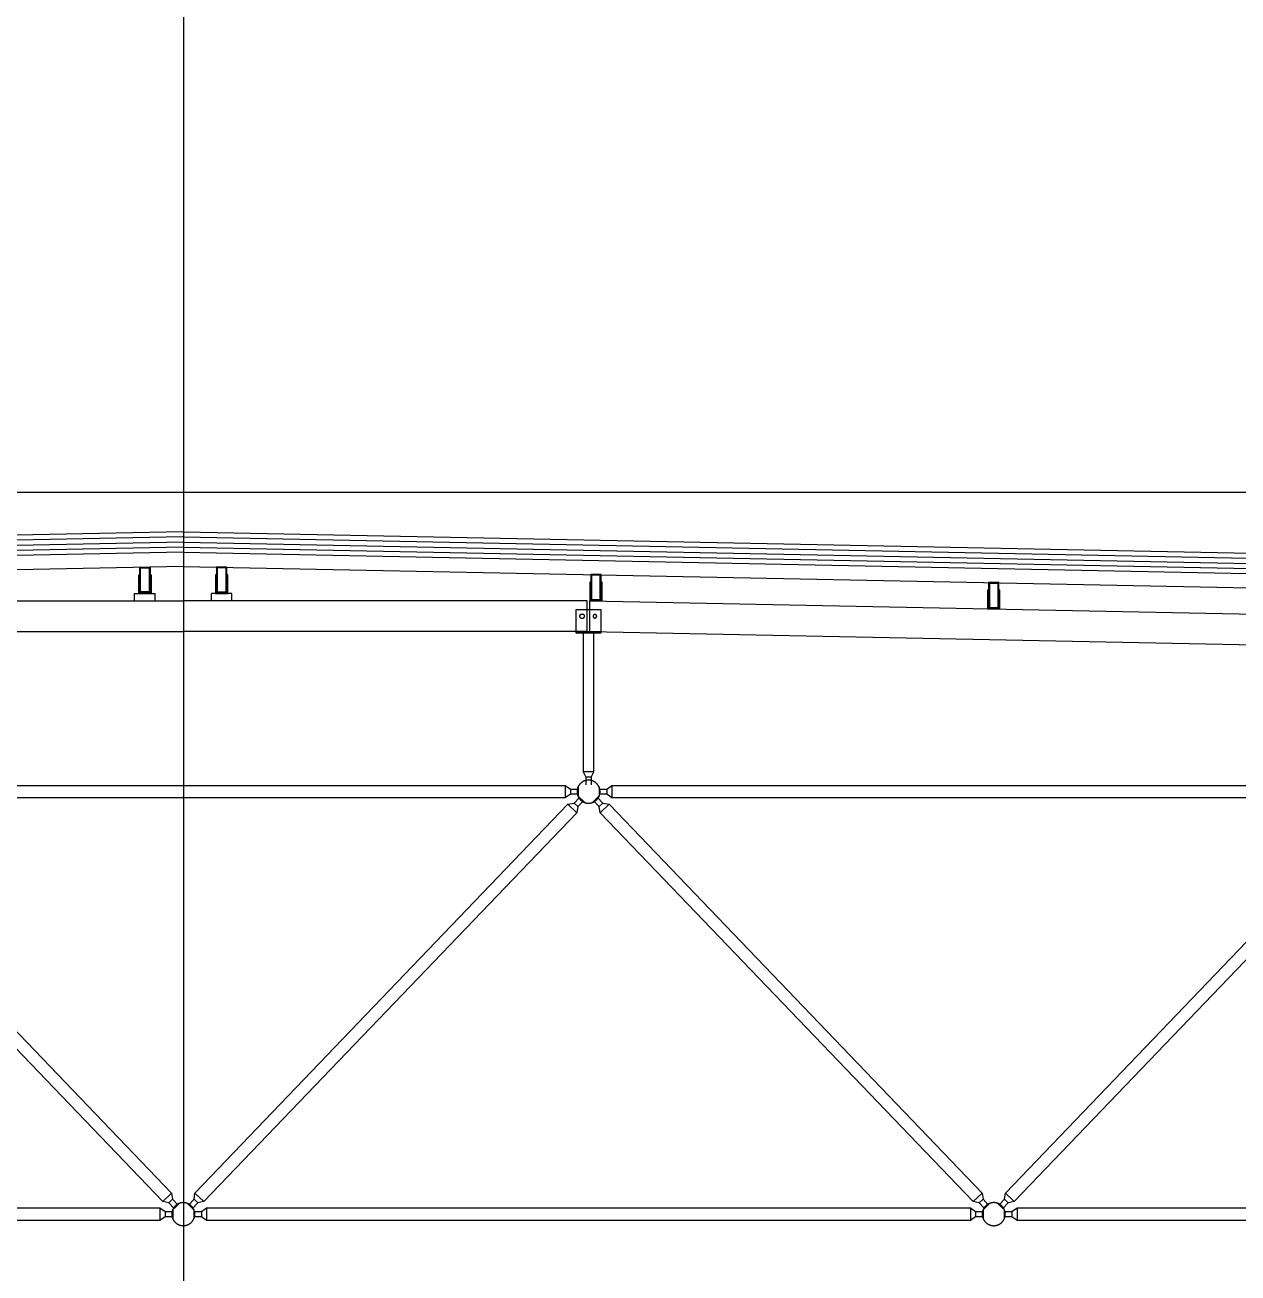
# Model space of a CAD drawing. Header units: centimetres. Extents: x 26200 to 152500, y -600 to 9300.
# Drawn here: x 132665.2 to 133139.2, y 5900.4 to 6387.9 of the extents above; entities that cross this region are included whole.
import ezdxf

# ---------------------------------------------------------------- set-up
doc = ezdxf.new("R2010")
doc.units = ezdxf.units.CM
doc.layers.add('ROTAS-MIMARI-KESIT', color=8, linetype='Continuous')

msp = doc.modelspace()

# ---------------------------------------------------------------- linework, layer by layer
at = {"layer": 'ROTAS-MIMARI-KESIT'}
for p, q in [((132727.07, 6815.33), (132727.07, 5246.86)), ((129817.44, 6205.41), (135636.64, 6205.41))]:
    msp.add_line(p, q, dxfattribs=at)
for points in [[(132726.92, 6187.91), (129952, 6132.41)], [(132726.88, 6189.91), (129952.04, 6134.41)], [(132726.96, 6185.91), (129952.04, 6130.41)], [(132727.12, 6185.91), (135502.04, 6130.41)], [(132727.16, 6187.91), (135502.08, 6132.41)], [(132727.2, 6189.91), (135502.04, 6134.41)], [(132727, 6183.91), (129952, 6128.41)], [(132727.04, 6181.91), (129952.04, 6126.41)], [(132727.04, 6181.91), (135502.04, 6126.41)], [(132727.08, 6183.91), (135502.08, 6128.41)], [(132727.04, 6176.41), (129952.04, 6120.91)], [(132727.04, 6176.41), (135502.04, 6120.91)], [(132709.94, 6171.81), (132709.64, 6171.81)], [(132714.44, 6171.81), (132714.14, 6171.81)], [(132739.64, 6171.81), (132739.94, 6171.81)], [(132744.14, 6171.81), (132744.44, 6171.81)], [(132709.94, 6170.41), (132709.64, 6170.41)], [(132714.44, 6170.41), (132714.14, 6170.41)], [(132739.64, 6170.41), (132739.94, 6170.41)], [(132744.14, 6170.41), (132744.44, 6170.41)], [(132885.88, 6168.93), (132886.18, 6168.93)], [(132885.88, 6167.53), (132886.18, 6167.53)], [(132890.38, 6168.93), (132890.68, 6168.93)], [(132890.38, 6167.53), (132890.68, 6167.53)], [(132569.21, 6162.94), (132727.04, 6162.94)], [(132708.04, 6165.81), (132716.04, 6165.81)], [(132708.04, 6162.94), (132708.04, 6165.81)], [(132716.04, 6162.94), (132716.04, 6165.81)], [(132884.88, 6162.94), (132727.04, 6162.94)], [(132746.04, 6165.81), (132738.04, 6165.81)], [(132738.04, 6162.94), (132738.04, 6165.81)], [(132746.04, 6162.94), (132746.04, 6165.81)], [(132884.88, 6159.44), (132884.88, 6162.94)], [(132885.88, 6159.44), (132885.88, 6162.94)], [(132885.88, 6162.93), (135422.72, 6112.19)], [(133041.31, 6165.78), (133041.61, 6165.78)], [(133041.31, 6164.38), (133041.61, 6164.38)], [(133045.81, 6165.78), (133046.11, 6165.78)], [(133045.81, 6164.38), (133046.11, 6164.38)], [(132882.58, 6157.64), (132882.56, 6157.64), (132882.55, 6157.64), (132882.53, 6157.64), (132882.51, 6157.63), (132882.5, 6157.63), (132882.48, 6157.63), (132882.47, 6157.63), (132882.45, 6157.63), (132882.43, 6157.62), (132882.42, 6157.62), (132882.4, 6157.62), (132882.38, 6157.61), (132882.37, 6157.61), (132882.35, 6157.6), (132882.34, 6157.59), (132882.32, 6157.59), (132882.3, 6157.58), (132882.29, 6157.57), (132882.27, 6157.57), (132882.26, 6157.56), (132882.24, 6157.55), (132882.22, 6157.54), (132882.21, 6157.53), (132882.19, 6157.52), (132882.18, 6157.51), (132882.16, 6157.5), (132882.15, 6157.49), (132882.14, 6157.48), (132882.12, 6157.47), (132882.11, 6157.46), (132882.09, 6157.45), (132882.08, 6157.43), (132882.07, 6157.42), (132882.06, 6157.41), (132882.04, 6157.39), (132882.03, 6157.38), (132882.02, 6157.36), (132882.01, 6157.35), (132882, 6157.34), (132881.99, 6157.32), (132881.98, 6157.31), (132881.97, 6157.29), (132881.96, 6157.27), (132881.95, 6157.26), (132881.95, 6157.24), (132881.94, 6157.23), (132881.93, 6157.21), (132881.93, 6157.2), (132881.92, 6157.18), (132881.91, 6157.16), (132881.91, 6157.15), (132881.9, 6157.13), (132881.9, 6157.11), (132881.9, 6157.1), (132881.89, 6157.08), (132881.89, 6157.07), (132881.89, 6157.05), (132881.88, 6157.03), (132881.88, 6157.02), (132881.88, 6157), (132881.88, 6156.98), (132881.88, 6156.97), (132881.88, 6156.95), (132881.88, 6156.94), (132881.88, 6156.92), (132881.88, 6156.91), (132881.88, 6156.89), (132881.88, 6156.87), (132881.88, 6156.86), (132881.88, 6156.84), (132881.89, 6156.83), (132881.89, 6156.81), (132881.89, 6156.79), (132881.9, 6156.78), (132881.9, 6156.76), (132881.9, 6156.75), (132881.91, 6156.73), (132881.91, 6156.71), (132881.92, 6156.7), (132881.93, 6156.68), (132881.93, 6156.66), (132881.94, 6156.65), (132881.95, 6156.63), (132881.95, 6156.62), (132881.96, 6156.6), (132881.97, 6156.59), (132881.98, 6156.57), (132881.99, 6156.55), (132882, 6156.54), (132882.01, 6156.53), (132882.02, 6156.51), (132882.03, 6156.5), (132882.04, 6156.48), (132882.06, 6156.47), (132882.07, 6156.46), (132882.08, 6156.44), (132882.09, 6156.43), (132882.11, 6156.42), (132882.12, 6156.41), (132882.14, 6156.39), (132882.15, 6156.38), (132882.16, 6156.37), (132882.18, 6156.36), (132882.19, 6156.35), (132882.21, 6156.34), (132882.22, 6156.33), (132882.24, 6156.32), (132882.26, 6156.32), (132882.27, 6156.31), (132882.29, 6156.3), (132882.3, 6156.29), (132882.32, 6156.29), (132882.34, 6156.28), (132882.35, 6156.28), (132882.37, 6156.27), (132882.38, 6156.26), (132882.4, 6156.26), (132882.42, 6156.26), (132882.43, 6156.25), (132882.45, 6156.25), (132882.47, 6156.25), (132882.48, 6156.24), (132882.5, 6156.24), (132882.51, 6156.24), (132882.53, 6156.24), (132882.55, 6156.24), (132882.56, 6156.24), (132882.58, 6156.24)], [(132883.18, 6157.64), (132882.58, 6157.64)], [(132883.18, 6156.24), (132883.19, 6156.24), (132883.21, 6156.24), (132883.22, 6156.24), (132883.24, 6156.24), (132883.26, 6156.24), (132883.27, 6156.24), (132883.29, 6156.25), (132883.3, 6156.25), (132883.32, 6156.25), (132883.34, 6156.26), (132883.35, 6156.26), (132883.37, 6156.26), (132883.39, 6156.27), (132883.4, 6156.28), (132883.42, 6156.28), (132883.43, 6156.29), (132883.45, 6156.29), (132883.47, 6156.3), (132883.48, 6156.31), (132883.5, 6156.32), (132883.51, 6156.32), (132883.53, 6156.33), (132883.54, 6156.34), (132883.56, 6156.35), (132883.57, 6156.36), (132883.59, 6156.37), (132883.6, 6156.38), (132883.62, 6156.39), (132883.63, 6156.41), (132883.65, 6156.42), (132883.66, 6156.43), (132883.67, 6156.44), (132883.68, 6156.46), (132883.7, 6156.47), (132883.71, 6156.48), (132883.72, 6156.5), (132883.73, 6156.51), (132883.74, 6156.53), (132883.75, 6156.54), (132883.76, 6156.55), (132883.77, 6156.57), (132883.78, 6156.59), (132883.79, 6156.6), (132883.8, 6156.62), (132883.81, 6156.63), (132883.81, 6156.65), (132883.82, 6156.66), (132883.83, 6156.68), (132883.83, 6156.7), (132883.84, 6156.71), (132883.84, 6156.73), (132883.85, 6156.75), (132883.85, 6156.76), (132883.86, 6156.78), (132883.86, 6156.79), (132883.86, 6156.81), (132883.87, 6156.83), (132883.87, 6156.84), (132883.87, 6156.86), (132883.87, 6156.87), (132883.87, 6156.89), (132883.88, 6156.91), (132883.88, 6156.92), (132883.88, 6156.94), (132883.88, 6156.95), (132883.88, 6156.97), (132883.87, 6156.98), (132883.87, 6157), (132883.87, 6157.02), (132883.87, 6157.03), (132883.87, 6157.05), (132883.86, 6157.07), (132883.86, 6157.08), (132883.86, 6157.1), (132883.85, 6157.11), (132883.85, 6157.13), (132883.84, 6157.15), (132883.84, 6157.16), (132883.83, 6157.18), (132883.83, 6157.2), (132883.82, 6157.21), (132883.81, 6157.23), (132883.81, 6157.24), (132883.8, 6157.26), (132883.79, 6157.27), (132883.78, 6157.29), (132883.77, 6157.31), (132883.76, 6157.32), (132883.75, 6157.34), (132883.74, 6157.35), (132883.73, 6157.36), (132883.72, 6157.38), (132883.71, 6157.39), (132883.7, 6157.41), (132883.68, 6157.42), (132883.67, 6157.43), (132883.66, 6157.45), (132883.65, 6157.46), (132883.63, 6157.47), (132883.62, 6157.48), (132883.6, 6157.49), (132883.59, 6157.5), (132883.57, 6157.51), (132883.56, 6157.52), (132883.54, 6157.53), (132883.53, 6157.54), (132883.51, 6157.55), (132883.5, 6157.56), (132883.48, 6157.57), (132883.47, 6157.57), (132883.45, 6157.58), (132883.43, 6157.59), (132883.42, 6157.59), (132883.4, 6157.6), (132883.39, 6157.61), (132883.37, 6157.61), (132883.35, 6157.62), (132883.34, 6157.62), (132883.32, 6157.62), (132883.3, 6157.63), (132883.29, 6157.63), (132883.27, 6157.63), (132883.26, 6157.63), (132883.24, 6157.63), (132883.22, 6157.64), (132883.21, 6157.64), (132883.19, 6157.64), (132883.18, 6157.64)], [(132884.88, 6150.95), (132884.88, 6159.44)], [(132885.88, 6150.92), (132885.88, 6159.44)], [(132882.58, 6156.24), (132883.18, 6156.24)], [(132569.21, 6150.94), (132727.04, 6150.94)], [(132884.88, 6150.94), (132727.04, 6150.94)], [(132880.38, 6150.94), (132890.38, 6150.94)], [(132883.26, 6150.44), (132883.26, 6096.11)], [(132885.88, 6150.93), (135422.72, 6100.19)], [(132887.5, 6096.11), (132887.5, 6150.44)], [(132883.26, 6096.11), (132884.38, 6094.11)], [(132887.5, 6096.11), (132883.26, 6096.11)], [(132884.38, 6094.11), (132884.38, 6091.11)], [(132886.38, 6094.11), (132884.38, 6094.11)], [(132886.38, 6094.11), (132887.5, 6096.11)], [(132886.38, 6094.11), (132886.38, 6091.11)], [(132572.81, 6089.41), (132575.81, 6089.41), (132577.81, 6090.82), (132876.28, 6090.82), (132878.28, 6089.41), (132881.28, 6089.41)], [(132876.28, 6090.82), (132876.28, 6085.99)], [(132878.28, 6089.41), (132878.28, 6087.41)], [(132881.28, 6090.26), (132881.28, 6086.55)], [(132889.48, 6089.41), (132892.48, 6089.41), (132894.48, 6090.82), (133192.94, 6090.82), (133194.94, 6089.41), (133197.94, 6089.41)], [(132889.48, 6090.26), (132889.48, 6086.55)], [(132892.48, 6089.41), (132892.48, 6087.41)], [(132894.48, 6090.82), (132894.48, 6085.99)], [(132881.28, 6087.41), (132878.28, 6087.41), (132876.28, 6085.99), (132577.81, 6085.99), (132575.81, 6087.41), (132572.81, 6087.41)], [(132877.33, 6083.52), (132880.82, 6080.17)], [(132879.74, 6083.98), (132881.18, 6082.59)], [(132881.2, 6086.73), (132883.88, 6084.17)], [(132889.55, 6086.73), (132886.88, 6084.17)], [(133197.94, 6087.41), (133194.94, 6087.41), (133192.94, 6085.99), (132894.48, 6085.99), (132892.48, 6087.41), (132889.48, 6087.41)], [(132891.01, 6083.98), (132889.57, 6082.59)], [(132893.42, 6083.52), (132889.93, 6080.17)], [(132722.49, 5931.65), (132719, 5928.3)], [(132722.85, 5929.22), (132721.41, 5927.84)], [(132725.54, 5927.65), (132722.87, 5925.08)], [(132728.54, 5927.65), (132731.22, 5925.08)], [(132731.24, 5929.22), (132732.68, 5927.84)], [(132731.6, 5931.65), (132735.09, 5928.3)], [(133039.15, 5931.65), (133035.67, 5928.3)], [(133039.52, 5929.22), (133038.07, 5927.84)], [(133042.21, 5927.65), (133039.53, 5925.08)], [(133045.21, 5927.65), (133047.89, 5925.08)], [(133047.9, 5929.22), (133049.35, 5927.84)], [(133048.27, 5931.65), (133051.75, 5928.3)], [(132414.48, 5924.41), (132417.48, 5924.41), (132419.48, 5925.82), (132717.94, 5925.82), (132719.94, 5924.41), (132722.94, 5924.41)], [(132717.94, 5925.82), (132717.94, 5920.99)], [(132719.94, 5924.41), (132719.94, 5922.41)], [(132722.94, 5925.26), (132722.94, 5921.55)], [(132731.14, 5924.41), (132734.14, 5924.41), (132736.14, 5925.82), (133034.61, 5925.82), (133036.61, 5924.41), (133039.61, 5924.41)], [(132731.14, 5925.26), (132731.14, 5921.55)], [(132734.14, 5924.41), (132734.14, 5922.41)], [(132736.14, 5925.82), (132736.14, 5920.99)], [(133034.61, 5925.82), (133034.61, 5920.99)], [(133036.61, 5924.41), (133036.61, 5922.41)], [(133039.61, 5925.26), (133039.61, 5921.55)], [(133047.81, 5924.41), (133050.81, 5924.41), (133052.81, 5925.82), (133351.28, 5925.82), (133353.28, 5924.41), (133356.28, 5924.41)], [(133047.81, 5925.26), (133047.81, 5921.55)], [(133050.81, 5924.41), (133050.81, 5922.41)], [(133052.81, 5925.82), (133052.81, 5920.99)], [(132722.94, 5922.41), (132719.94, 5922.41), (132717.94, 5920.99), (132419.48, 5920.99), (132417.48, 5922.41), (132414.48, 5922.41)], [(133039.61, 5922.41), (133036.61, 5922.41), (133034.61, 5920.99), (132736.14, 5920.99), (132734.14, 5922.41), (132731.14, 5922.41)], [(133356.28, 5922.41), (133353.28, 5922.41), (133351.28, 5920.99), (133052.81, 5920.99), (133050.81, 5922.41), (133047.81, 5922.41)]]:
    msp.add_lwpolyline(points, dxfattribs=at)
for points in [[(132714.04, 6166.11), (132710.04, 6166.11), (132710.04, 6176.11), (132714.04, 6176.11)], [(132740.04, 6166.11), (132744.04, 6166.11), (132744.04, 6176.11), (132740.04, 6176.11)], [(132709.94, 6166.11), (132714.14, 6166.11), (132714.14, 6173.11), (132714.44, 6173.11), (132714.44, 6165.81), (132709.64, 6165.81), (132709.64, 6173.11), (132709.94, 6173.11)], [(132713.74, 6166.41), (132710.34, 6166.41), (132710.34, 6175.81), (132713.74, 6175.81)], [(132744.14, 6166.11), (132739.94, 6166.11), (132739.94, 6173.11), (132739.64, 6173.11), (132739.64, 6165.81), (132744.44, 6165.81), (132744.44, 6173.11), (132744.14, 6173.11)], [(132740.34, 6166.41), (132743.74, 6166.41), (132743.74, 6175.81), (132740.34, 6175.81)], [(132886.28, 6163.23), (132890.28, 6163.23), (132890.28, 6173.23), (132886.28, 6173.23)], [(132886.58, 6163.53), (132889.98, 6163.53), (132889.98, 6172.93), (132886.58, 6172.93)], [(132890.38, 6163.23), (132886.18, 6163.23), (132886.18, 6170.23), (132885.88, 6170.23), (132885.88, 6162.93), (132890.68, 6162.93), (132890.68, 6170.23), (132890.38, 6170.23)], [(133045.81, 6160.08), (133041.61, 6160.08), (133041.61, 6167.08), (133041.31, 6167.08), (133041.31, 6159.78), (133046.11, 6159.78), (133046.11, 6167.08), (133045.81, 6167.08)], [(133041.71, 6160.08), (133045.71, 6160.08), (133045.71, 6170.08), (133041.71, 6170.08)], [(133042.01, 6160.38), (133045.41, 6160.38), (133045.41, 6169.78), (133042.01, 6169.78)], [(132890.38, 6159.44), (132880.38, 6159.44), (132880.38, 6150.44), (132890.38, 6150.44)], [(132888.58, 6156.94), (132888.58, 6156.95), (132888.58, 6156.97), (132888.57, 6156.98), (132888.57, 6157), (132888.57, 6157.02), (132888.57, 6157.03), (132888.57, 6157.05), (132888.56, 6157.07), (132888.56, 6157.08), (132888.56, 6157.1), (132888.55, 6157.11), (132888.55, 6157.13), (132888.54, 6157.15), (132888.54, 6157.16), (132888.53, 6157.18), (132888.53, 6157.2), (132888.52, 6157.21), (132888.51, 6157.23), (132888.51, 6157.24), (132888.5, 6157.26), (132888.49, 6157.27), (132888.48, 6157.29), (132888.47, 6157.31), (132888.46, 6157.32), (132888.45, 6157.34), (132888.44, 6157.35), (132888.43, 6157.36), (132888.42, 6157.38), (132888.41, 6157.39), (132888.4, 6157.41), (132888.38, 6157.42), (132888.37, 6157.43), (132888.36, 6157.45), (132888.35, 6157.46), (132888.33, 6157.47), (132888.32, 6157.48), (132888.3, 6157.49), (132888.29, 6157.5), (132888.27, 6157.51), (132888.26, 6157.52), (132888.24, 6157.53), (132888.23, 6157.54), (132888.21, 6157.55), (132888.2, 6157.56), (132888.18, 6157.57), (132888.17, 6157.57), (132888.15, 6157.58), (132888.13, 6157.59), (132888.12, 6157.59), (132888.1, 6157.6), (132888.09, 6157.61), (132888.07, 6157.61), (132888.05, 6157.62), (132888.04, 6157.62), (132888.02, 6157.62), (132888, 6157.63), (132887.99, 6157.63), (132887.97, 6157.63), (132887.96, 6157.63), (132887.94, 6157.63), (132887.92, 6157.64), (132887.91, 6157.64), (132887.89, 6157.64), (132887.88, 6157.64), (132887.86, 6157.64), (132887.85, 6157.64), (132887.83, 6157.64), (132887.81, 6157.63), (132887.8, 6157.63), (132887.78, 6157.63), (132887.77, 6157.63), (132887.75, 6157.63), (132887.73, 6157.62), (132887.72, 6157.62), (132887.7, 6157.62), (132887.68, 6157.61), (132887.67, 6157.61), (132887.65, 6157.6), (132887.64, 6157.59), (132887.62, 6157.59), (132887.6, 6157.58), (132887.59, 6157.57), (132887.57, 6157.57), (132887.56, 6157.56), (132887.54, 6157.55), (132887.52, 6157.54), (132887.51, 6157.53), (132887.49, 6157.52), (132887.48, 6157.51), (132887.46, 6157.5), (132887.45, 6157.49), (132887.44, 6157.48), (132887.42, 6157.47), (132887.41, 6157.46), (132887.39, 6157.45), (132887.38, 6157.43), (132887.37, 6157.42), (132887.36, 6157.41), (132887.34, 6157.39), (132887.33, 6157.38), (132887.32, 6157.36), (132887.31, 6157.35), (132887.3, 6157.34), (132887.29, 6157.32), (132887.28, 6157.31), (132887.27, 6157.29), (132887.26, 6157.27), (132887.25, 6157.26), (132887.25, 6157.24), (132887.24, 6157.23), (132887.23, 6157.21), (132887.23, 6157.2), (132887.22, 6157.18), (132887.21, 6157.16), (132887.21, 6157.15), (132887.2, 6157.13), (132887.2, 6157.11), (132887.2, 6157.1), (132887.19, 6157.08), (132887.19, 6157.07), (132887.19, 6157.05), (132887.18, 6157.03), (132887.18, 6157.02), (132887.18, 6157), (132887.18, 6156.98), (132887.18, 6156.97), (132887.18, 6156.95), (132887.18, 6156.94), (132887.18, 6156.92), (132887.18, 6156.91), (132887.18, 6156.89), (132887.18, 6156.87), (132887.18, 6156.86), (132887.18, 6156.84), (132887.19, 6156.83), (132887.19, 6156.81), (132887.19, 6156.79), (132887.2, 6156.78), (132887.2, 6156.76), (132887.2, 6156.75), (132887.21, 6156.73), (132887.21, 6156.71), (132887.22, 6156.7), (132887.23, 6156.68), (132887.23, 6156.66), (132887.24, 6156.65), (132887.25, 6156.63), (132887.25, 6156.62), (132887.26, 6156.6), (132887.27, 6156.59), (132887.28, 6156.57), (132887.29, 6156.55), (132887.3, 6156.54), (132887.31, 6156.53), (132887.32, 6156.51), (132887.33, 6156.5), (132887.34, 6156.48), (132887.36, 6156.47), (132887.37, 6156.46), (132887.38, 6156.44), (132887.39, 6156.43), (132887.41, 6156.42), (132887.42, 6156.41), (132887.44, 6156.39), (132887.45, 6156.38), (132887.46, 6156.37), (132887.48, 6156.36), (132887.49, 6156.35), (132887.51, 6156.34), (132887.52, 6156.33), (132887.54, 6156.32), (132887.56, 6156.32), (132887.57, 6156.31), (132887.59, 6156.3), (132887.6, 6156.29), (132887.62, 6156.29), (132887.64, 6156.28), (132887.65, 6156.28), (132887.67, 6156.27), (132887.68, 6156.26), (132887.7, 6156.26), (132887.72, 6156.26), (132887.73, 6156.25), (132887.75, 6156.25), (132887.77, 6156.25), (132887.78, 6156.24), (132887.8, 6156.24), (132887.81, 6156.24), (132887.83, 6156.24), (132887.85, 6156.24), (132887.86, 6156.24), (132887.88, 6156.24), (132887.89, 6156.24), (132887.91, 6156.24), (132887.92, 6156.24), (132887.94, 6156.24), (132887.96, 6156.24), (132887.97, 6156.24), (132887.99, 6156.25), (132888, 6156.25), (132888.02, 6156.25), (132888.04, 6156.26), (132888.05, 6156.26), (132888.07, 6156.26), (132888.09, 6156.27), (132888.1, 6156.28), (132888.12, 6156.28), (132888.13, 6156.29), (132888.15, 6156.29), (132888.17, 6156.3), (132888.18, 6156.31), (132888.2, 6156.32), (132888.21, 6156.32), (132888.23, 6156.33), (132888.24, 6156.34), (132888.26, 6156.35), (132888.27, 6156.36), (132888.29, 6156.37), (132888.3, 6156.38), (132888.32, 6156.39), (132888.33, 6156.41), (132888.35, 6156.42), (132888.36, 6156.43), (132888.37, 6156.44), (132888.38, 6156.46), (132888.4, 6156.47), (132888.41, 6156.48), (132888.42, 6156.5), (132888.43, 6156.51), (132888.44, 6156.53), (132888.45, 6156.54), (132888.46, 6156.55), (132888.47, 6156.57), (132888.48, 6156.59), (132888.49, 6156.6), (132888.5, 6156.62), (132888.51, 6156.63), (132888.51, 6156.65), (132888.52, 6156.66), (132888.53, 6156.68), (132888.53, 6156.7), (132888.54, 6156.71), (132888.54, 6156.73), (132888.55, 6156.75), (132888.55, 6156.76), (132888.56, 6156.78), (132888.56, 6156.79), (132888.56, 6156.81), (132888.57, 6156.83), (132888.57, 6156.84), (132888.57, 6156.86), (132888.57, 6156.87), (132888.57, 6156.89), (132888.58, 6156.91), (132888.58, 6156.92)], [(132889.88, 6088.41), (132889.88, 6088.51), (132889.87, 6088.61), (132889.87, 6088.71), (132889.86, 6088.81), (132889.85, 6088.92), (132889.83, 6089.02), (132889.82, 6089.12), (132889.8, 6089.23), (132889.78, 6089.33), (132889.76, 6089.44), (132889.73, 6089.54), (132889.7, 6089.65), (132889.67, 6089.75), (132889.64, 6089.86), (132889.6, 6089.96), (132889.56, 6090.07), (132889.52, 6090.17), (132889.47, 6090.27), (132889.42, 6090.37), (132889.37, 6090.48), (132889.32, 6090.58), (132889.26, 6090.68), (132889.2, 6090.77), (132889.14, 6090.87), (132889.08, 6090.97), (132889.01, 6091.06), (132888.94, 6091.15), (132888.87, 6091.25), (132888.8, 6091.33), (132888.72, 6091.42), (132888.64, 6091.51), (132888.56, 6091.59), (132888.48, 6091.67), (132888.39, 6091.75), (132888.3, 6091.83), (132888.21, 6091.9), (132888.12, 6091.97), (132888.03, 6092.04), (132887.93, 6092.11), (132887.84, 6092.18), (132887.74, 6092.24), (132887.64, 6092.3), (132887.54, 6092.35), (132887.44, 6092.41), (132887.34, 6092.46), (132887.24, 6092.51), (132887.14, 6092.55), (132887.03, 6092.59), (132886.93, 6092.63), (132886.82, 6092.67), (132886.72, 6092.7), (132886.61, 6092.74), (132886.51, 6092.76), (132886.4, 6092.79), (132886.3, 6092.81), (132886.2, 6092.83), (132886.09, 6092.85), (132885.99, 6092.87), (132885.88, 6092.88), (132885.78, 6092.89), (132885.68, 6092.9), (132885.58, 6092.9), (132885.48, 6092.91), (132885.38, 6092.91), (132885.28, 6092.91), (132885.18, 6092.9), (132885.07, 6092.9), (132884.97, 6092.89), (132884.87, 6092.88), (132884.77, 6092.87), (132884.66, 6092.85), (132884.56, 6092.83), (132884.45, 6092.81), (132884.35, 6092.79), (132884.24, 6092.76), (132884.14, 6092.74), (132884.03, 6092.7), (132883.93, 6092.67), (132883.82, 6092.63), (132883.72, 6092.59), (132883.62, 6092.55), (132883.51, 6092.51), (132883.41, 6092.46), (132883.31, 6092.41), (132883.21, 6092.35), (132883.11, 6092.3), (132883.01, 6092.24), (132882.91, 6092.18), (132882.82, 6092.11), (132882.72, 6092.04), (132882.63, 6091.97), (132882.54, 6091.9), (132882.45, 6091.83), (132882.36, 6091.75), (132882.28, 6091.67), (132882.19, 6091.59), (132882.11, 6091.51), (132882.03, 6091.42), (132881.96, 6091.33), (132881.88, 6091.25), (132881.81, 6091.15), (132881.74, 6091.06), (132881.67, 6090.97), (132881.61, 6090.87), (132881.55, 6090.77), (132881.49, 6090.68), (132881.43, 6090.58), (132881.38, 6090.48), (132881.33, 6090.37), (132881.28, 6090.27), (132881.24, 6090.17), (132881.19, 6090.07), (132881.15, 6089.96), (132881.12, 6089.86), (132881.08, 6089.75), (132881.05, 6089.65), (132881.02, 6089.54), (132881, 6089.44), (132880.97, 6089.33), (132880.95, 6089.23), (132880.93, 6089.12), (132880.92, 6089.02), (132880.91, 6088.92), (132880.89, 6088.81), (132880.89, 6088.71), (132880.88, 6088.61), (132880.88, 6088.51), (132880.88, 6088.41), (132880.88, 6088.31), (132880.88, 6088.21), (132880.89, 6088.11), (132880.89, 6088), (132880.91, 6087.9), (132880.92, 6087.8), (132880.93, 6087.69), (132880.95, 6087.59), (132880.97, 6087.49), (132881, 6087.38), (132881.02, 6087.28), (132881.05, 6087.17), (132881.08, 6087.07), (132881.12, 6086.96), (132881.15, 6086.86), (132881.19, 6086.75), (132881.24, 6086.65), (132881.28, 6086.55), (132881.33, 6086.44), (132881.38, 6086.34), (132881.43, 6086.24), (132881.49, 6086.14), (132881.55, 6086.04), (132881.61, 6085.95), (132881.67, 6085.85), (132881.74, 6085.76), (132881.81, 6085.66), (132881.88, 6085.57), (132881.96, 6085.48), (132882.03, 6085.4), (132882.11, 6085.31), (132882.19, 6085.23), (132882.28, 6085.15), (132882.36, 6085.07), (132882.45, 6084.99), (132882.54, 6084.92), (132882.63, 6084.84), (132882.72, 6084.77), (132882.82, 6084.71), (132882.91, 6084.64), (132883.01, 6084.58), (132883.11, 6084.52), (132883.21, 6084.47), (132883.31, 6084.41), (132883.41, 6084.36), (132883.51, 6084.31), (132883.62, 6084.27), (132883.72, 6084.22), (132883.82, 6084.19), (132883.93, 6084.15), (132884.03, 6084.11), (132884.14, 6084.08), (132884.24, 6084.05), (132884.35, 6084.03), (132884.45, 6084), (132884.56, 6083.98), (132884.66, 6083.97), (132884.77, 6083.95), (132884.87, 6083.94), (132884.97, 6083.93), (132885.07, 6083.92), (132885.18, 6083.91), (132885.28, 6083.91), (132885.38, 6083.91), (132885.48, 6083.91), (132885.58, 6083.91), (132885.68, 6083.92), (132885.78, 6083.93), (132885.88, 6083.94), (132885.99, 6083.95), (132886.09, 6083.97), (132886.2, 6083.98), (132886.3, 6084), (132886.4, 6084.03), (132886.51, 6084.05), (132886.61, 6084.08), (132886.72, 6084.11), (132886.82, 6084.15), (132886.93, 6084.19), (132887.03, 6084.22), (132887.14, 6084.27), (132887.24, 6084.31), (132887.34, 6084.36), (132887.44, 6084.41), (132887.54, 6084.47), (132887.64, 6084.52), (132887.74, 6084.58), (132887.84, 6084.64), (132887.93, 6084.71), (132888.03, 6084.77), (132888.12, 6084.84), (132888.21, 6084.92), (132888.3, 6084.99), (132888.39, 6085.07), (132888.48, 6085.15), (132888.56, 6085.23), (132888.64, 6085.31), (132888.72, 6085.4), (132888.8, 6085.48), (132888.87, 6085.57), (132888.94, 6085.66), (132889.01, 6085.76), (132889.08, 6085.85), (132889.14, 6085.95), (132889.2, 6086.04), (132889.26, 6086.14), (132889.32, 6086.24), (132889.37, 6086.34), (132889.42, 6086.44), (132889.47, 6086.55), (132889.52, 6086.65), (132889.56, 6086.75), (132889.6, 6086.86), (132889.64, 6086.96), (132889.67, 6087.07), (132889.7, 6087.17), (132889.73, 6087.28), (132889.76, 6087.38), (132889.78, 6087.49), (132889.8, 6087.59), (132889.82, 6087.69), (132889.83, 6087.8), (132889.85, 6087.9), (132889.86, 6088), (132889.87, 6088.11), (132889.87, 6088.21), (132889.88, 6088.31)], [(132572.27, 6086.14), (132574.35, 6083.98), (132576.75, 6083.52), (132722.49, 5931.65), (132722.85, 5929.22), (132724.93, 5927.06), (132723.48, 5925.67), (132721.41, 5927.84), (132719, 5928.3), (132573.27, 6080.17), (132572.9, 6082.59), (132570.83, 6084.76)], [(132729.16, 5927.06), (132731.24, 5929.22), (132731.6, 5931.65), (132877.33, 6083.52), (132879.74, 6083.98), (132881.82, 6086.14), (132883.26, 6084.76), (132881.18, 6082.59), (132880.82, 6080.17), (132735.09, 5928.3), (132732.68, 5927.84), (132730.6, 5925.67)], [(132888.94, 6086.14), (132891.01, 6083.98), (132893.42, 6083.52), (133039.15, 5931.65), (133039.52, 5929.22), (133041.59, 5927.06), (133040.15, 5925.67), (133038.07, 5927.84), (133035.67, 5928.3), (132889.93, 6080.17), (132889.57, 6082.59), (132887.49, 6084.76)], [(133045.83, 5927.06), (133047.9, 5929.22), (133048.27, 5931.65), (133194, 6083.52), (133196.41, 6083.98), (133198.48, 6086.14), (133199.93, 6084.76), (133197.85, 6082.59), (133197.49, 6080.17), (133051.75, 5928.3), (133049.35, 5927.84), (133047.27, 5925.67)], [(132731.54, 5923.41), (132731.54, 5923.51), (132731.54, 5923.61), (132731.53, 5923.71), (132731.53, 5923.81), (132731.51, 5923.92), (132731.5, 5924.02), (132731.49, 5924.12), (132731.47, 5924.23), (132731.45, 5924.33), (132731.42, 5924.44), (132731.4, 5924.54), (132731.37, 5924.65), (132731.34, 5924.75), (132731.3, 5924.86), (132731.27, 5924.96), (132731.23, 5925.07), (132731.18, 5925.17), (132731.14, 5925.27), (132731.09, 5925.37), (132731.04, 5925.48), (132730.99, 5925.58), (132730.93, 5925.68), (132730.87, 5925.77), (132730.81, 5925.87), (132730.75, 5925.97), (132730.68, 5926.06), (132730.61, 5926.15), (132730.54, 5926.25), (132730.46, 5926.33), (132730.39, 5926.42), (132730.31, 5926.51), (132730.23, 5926.59), (132730.14, 5926.67), (132730.06, 5926.75), (132729.97, 5926.83), (132729.88, 5926.9), (132729.79, 5926.97), (132729.7, 5927.04), (132729.6, 5927.11), (132729.51, 5927.18), (132729.41, 5927.24), (132729.31, 5927.3), (132729.21, 5927.35), (132729.11, 5927.41), (132729.01, 5927.46), (132728.91, 5927.51), (132728.8, 5927.55), (132728.7, 5927.59), (132728.6, 5927.63), (132728.49, 5927.67), (132728.39, 5927.7), (132728.28, 5927.74), (132728.18, 5927.76), (132728.07, 5927.79), (132727.97, 5927.81), (132727.86, 5927.83), (132727.76, 5927.85), (132727.65, 5927.87), (132727.55, 5927.88), (132727.45, 5927.89), (132727.35, 5927.9), (132727.24, 5927.9), (132727.14, 5927.91), (132727.04, 5927.91), (132726.94, 5927.91), (132726.84, 5927.9), (132726.74, 5927.9), (132726.64, 5927.89), (132726.54, 5927.88), (132726.43, 5927.87), (132726.33, 5927.85), (132726.22, 5927.83), (132726.12, 5927.81), (132726.01, 5927.79), (132725.91, 5927.76), (132725.8, 5927.74), (132725.7, 5927.7), (132725.6, 5927.67), (132725.49, 5927.63), (132725.39, 5927.59), (132725.28, 5927.55), (132725.18, 5927.51), (132725.08, 5927.46), (132724.98, 5927.41), (132724.88, 5927.35), (132724.78, 5927.3), (132724.68, 5927.24), (132724.58, 5927.18), (132724.48, 5927.11), (132724.39, 5927.04), (132724.3, 5926.97), (132724.21, 5926.9), (132724.12, 5926.83), (132724.03, 5926.75), (132723.94, 5926.67), (132723.86, 5926.59), (132723.78, 5926.51), (132723.7, 5926.42), (132723.62, 5926.33), (132723.55, 5926.25), (132723.48, 5926.15), (132723.41, 5926.06), (132723.34, 5925.97), (132723.28, 5925.87), (132723.21, 5925.77), (132723.16, 5925.68), (132723.1, 5925.58), (132723.05, 5925.48), (132723, 5925.37), (132722.95, 5925.27), (132722.9, 5925.17), (132722.86, 5925.07), (132722.82, 5924.96), (132722.78, 5924.86), (132722.75, 5924.75), (132722.72, 5924.65), (132722.69, 5924.54), (132722.66, 5924.44), (132722.64, 5924.33), (132722.62, 5924.23), (132722.6, 5924.12), (132722.58, 5924.02), (132722.57, 5923.92), (132722.56, 5923.81), (132722.55, 5923.71), (132722.55, 5923.61), (132722.54, 5923.51), (132722.54, 5923.41), (132722.54, 5923.31), (132722.55, 5923.21), (132722.55, 5923.11), (132722.56, 5923), (132722.57, 5922.9), (132722.58, 5922.8), (132722.6, 5922.69), (132722.62, 5922.59), (132722.64, 5922.49), (132722.66, 5922.38), (132722.69, 5922.28), (132722.72, 5922.17), (132722.75, 5922.07), (132722.78, 5921.96), (132722.82, 5921.86), (132722.86, 5921.75), (132722.9, 5921.65), (132722.95, 5921.55), (132723, 5921.44), (132723.05, 5921.34), (132723.1, 5921.24), (132723.16, 5921.14), (132723.21, 5921.04), (132723.28, 5920.95), (132723.34, 5920.85), (132723.41, 5920.76), (132723.48, 5920.66), (132723.55, 5920.57), (132723.62, 5920.48), (132723.7, 5920.4), (132723.78, 5920.31), (132723.86, 5920.23), (132723.94, 5920.15), (132724.03, 5920.07), (132724.12, 5919.99), (132724.21, 5919.92), (132724.3, 5919.84), (132724.39, 5919.77), (132724.48, 5919.71), (132724.58, 5919.64), (132724.68, 5919.58), (132724.78, 5919.52), (132724.88, 5919.47), (132724.98, 5919.41), (132725.08, 5919.36), (132725.18, 5919.31), (132725.28, 5919.27), (132725.39, 5919.22), (132725.49, 5919.19), (132725.6, 5919.15), (132725.7, 5919.11), (132725.8, 5919.08), (132725.91, 5919.05), (132726.01, 5919.03), (132726.12, 5919), (132726.22, 5918.98), (132726.33, 5918.97), (132726.43, 5918.95), (132726.54, 5918.94), (132726.64, 5918.93), (132726.74, 5918.92), (132726.84, 5918.91), (132726.94, 5918.91), (132727.04, 5918.91), (132727.14, 5918.91), (132727.24, 5918.91), (132727.35, 5918.92), (132727.45, 5918.93), (132727.55, 5918.94), (132727.65, 5918.95), (132727.76, 5918.97), (132727.86, 5918.98), (132727.97, 5919), (132728.07, 5919.03), (132728.18, 5919.05), (132728.28, 5919.08), (132728.39, 5919.11), (132728.49, 5919.15), (132728.6, 5919.19), (132728.7, 5919.22), (132728.8, 5919.27), (132728.91, 5919.31), (132729.01, 5919.36), (132729.11, 5919.41), (132729.21, 5919.47), (132729.31, 5919.52), (132729.41, 5919.58), (132729.51, 5919.64), (132729.6, 5919.71), (132729.7, 5919.77), (132729.79, 5919.84), (132729.88, 5919.92), (132729.97, 5919.99), (132730.06, 5920.07), (132730.14, 5920.15), (132730.23, 5920.23), (132730.31, 5920.31), (132730.39, 5920.4), (132730.46, 5920.48), (132730.54, 5920.57), (132730.61, 5920.66), (132730.68, 5920.76), (132730.75, 5920.85), (132730.81, 5920.95), (132730.87, 5921.04), (132730.93, 5921.14), (132730.99, 5921.24), (132731.04, 5921.34), (132731.09, 5921.44), (132731.14, 5921.55), (132731.18, 5921.65), (132731.23, 5921.75), (132731.27, 5921.86), (132731.3, 5921.96), (132731.34, 5922.07), (132731.37, 5922.17), (132731.4, 5922.28), (132731.42, 5922.38), (132731.45, 5922.49), (132731.47, 5922.59), (132731.49, 5922.69), (132731.5, 5922.8), (132731.51, 5922.9), (132731.53, 5923), (132731.53, 5923.11), (132731.54, 5923.21), (132731.54, 5923.31)], [(133048.21, 5923.41), (133048.21, 5923.51), (133048.21, 5923.61), (133048.2, 5923.71), (133048.19, 5923.81), (133048.18, 5923.92), (133048.17, 5924.02), (133048.15, 5924.12), (133048.13, 5924.23), (133048.11, 5924.33), (133048.09, 5924.44), (133048.06, 5924.54), (133048.04, 5924.65), (133048, 5924.75), (133047.97, 5924.86), (133047.93, 5924.96), (133047.89, 5925.07), (133047.85, 5925.17), (133047.81, 5925.27), (133047.76, 5925.37), (133047.71, 5925.48), (133047.65, 5925.58), (133047.6, 5925.68), (133047.54, 5925.77), (133047.48, 5925.87), (133047.41, 5925.97), (133047.34, 5926.06), (133047.28, 5926.15), (133047.2, 5926.25), (133047.13, 5926.33), (133047.05, 5926.42), (133046.97, 5926.51), (133046.89, 5926.59), (133046.81, 5926.67), (133046.72, 5926.75), (133046.64, 5926.83), (133046.55, 5926.9), (133046.46, 5926.97), (133046.36, 5927.04), (133046.27, 5927.11), (133046.17, 5927.18), (133046.08, 5927.24), (133045.98, 5927.3), (133045.88, 5927.35), (133045.78, 5927.41), (133045.68, 5927.46), (133045.57, 5927.51), (133045.47, 5927.55), (133045.37, 5927.59), (133045.26, 5927.63), (133045.16, 5927.67), (133045.05, 5927.7), (133044.95, 5927.74), (133044.84, 5927.76), (133044.74, 5927.79), (133044.63, 5927.81), (133044.53, 5927.83), (133044.42, 5927.85), (133044.32, 5927.87), (133044.22, 5927.88), (133044.11, 5927.89), (133044.01, 5927.9), (133043.91, 5927.9), (133043.81, 5927.91), (133043.71, 5927.91), (133043.61, 5927.91), (133043.51, 5927.9), (133043.41, 5927.9), (133043.31, 5927.89), (133043.2, 5927.88), (133043.1, 5927.87), (133043, 5927.85), (133042.89, 5927.83), (133042.79, 5927.81), (133042.68, 5927.79), (133042.58, 5927.76), (133042.47, 5927.74), (133042.37, 5927.7), (133042.26, 5927.67), (133042.16, 5927.63), (133042.05, 5927.59), (133041.95, 5927.55), (133041.85, 5927.51), (133041.74, 5927.46), (133041.64, 5927.41), (133041.54, 5927.35), (133041.44, 5927.3), (133041.34, 5927.24), (133041.25, 5927.18), (133041.15, 5927.11), (133041.06, 5927.04), (133040.96, 5926.97), (133040.87, 5926.9), (133040.78, 5926.83), (133040.7, 5926.75), (133040.61, 5926.67), (133040.53, 5926.59), (133040.45, 5926.51), (133040.37, 5926.42), (133040.29, 5926.33), (133040.22, 5926.25), (133040.14, 5926.15), (133040.07, 5926.06), (133040.01, 5925.97), (133039.94, 5925.87), (133039.88, 5925.77), (133039.82, 5925.68), (133039.77, 5925.58), (133039.71, 5925.48), (133039.66, 5925.37), (133039.61, 5925.27), (133039.57, 5925.17), (133039.53, 5925.07), (133039.49, 5924.96), (133039.45, 5924.86), (133039.41, 5924.75), (133039.38, 5924.65), (133039.35, 5924.54), (133039.33, 5924.44), (133039.31, 5924.33), (133039.28, 5924.23), (133039.27, 5924.12), (133039.25, 5924.02), (133039.24, 5923.92), (133039.23, 5923.81), (133039.22, 5923.71), (133039.21, 5923.61), (133039.21, 5923.51), (133039.21, 5923.41), (133039.21, 5923.31), (133039.21, 5923.21), (133039.22, 5923.11), (133039.23, 5923), (133039.24, 5922.9), (133039.25, 5922.8), (133039.27, 5922.69), (133039.28, 5922.59), (133039.31, 5922.49), (133039.33, 5922.38), (133039.35, 5922.28), (133039.38, 5922.17), (133039.41, 5922.07), (133039.45, 5921.96), (133039.49, 5921.86), (133039.53, 5921.75), (133039.57, 5921.65), (133039.61, 5921.55), (133039.66, 5921.44), (133039.71, 5921.34), (133039.77, 5921.24), (133039.82, 5921.14), (133039.88, 5921.04), (133039.94, 5920.95), (133040.01, 5920.85), (133040.07, 5920.76), (133040.14, 5920.66), (133040.22, 5920.57), (133040.29, 5920.48), (133040.37, 5920.4), (133040.45, 5920.31), (133040.53, 5920.23), (133040.61, 5920.15), (133040.7, 5920.07), (133040.78, 5919.99), (133040.87, 5919.92), (133040.96, 5919.84), (133041.06, 5919.77), (133041.15, 5919.71), (133041.25, 5919.64), (133041.34, 5919.58), (133041.44, 5919.52), (133041.54, 5919.47), (133041.64, 5919.41), (133041.74, 5919.36), (133041.85, 5919.31), (133041.95, 5919.27), (133042.05, 5919.22), (133042.16, 5919.19), (133042.26, 5919.15), (133042.37, 5919.11), (133042.47, 5919.08), (133042.58, 5919.05), (133042.68, 5919.03), (133042.79, 5919), (133042.89, 5918.98), (133043, 5918.97), (133043.1, 5918.95), (133043.2, 5918.94), (133043.31, 5918.93), (133043.41, 5918.92), (133043.51, 5918.91), (133043.61, 5918.91), (133043.71, 5918.91), (133043.81, 5918.91), (133043.91, 5918.91), (133044.01, 5918.92), (133044.11, 5918.93), (133044.22, 5918.94), (133044.32, 5918.95), (133044.42, 5918.97), (133044.53, 5918.98), (133044.63, 5919), (133044.74, 5919.03), (133044.84, 5919.05), (133044.95, 5919.08), (133045.05, 5919.11), (133045.16, 5919.15), (133045.26, 5919.19), (133045.37, 5919.22), (133045.47, 5919.27), (133045.57, 5919.31), (133045.68, 5919.36), (133045.78, 5919.41), (133045.88, 5919.47), (133045.98, 5919.52), (133046.08, 5919.58), (133046.17, 5919.64), (133046.27, 5919.71), (133046.36, 5919.77), (133046.46, 5919.84), (133046.55, 5919.92), (133046.64, 5919.99), (133046.72, 5920.07), (133046.81, 5920.15), (133046.89, 5920.23), (133046.97, 5920.31), (133047.05, 5920.4), (133047.13, 5920.48), (133047.2, 5920.57), (133047.28, 5920.66), (133047.34, 5920.76), (133047.41, 5920.85), (133047.48, 5920.95), (133047.54, 5921.04), (133047.6, 5921.14), (133047.65, 5921.24), (133047.71, 5921.34), (133047.76, 5921.44), (133047.81, 5921.55), (133047.85, 5921.65), (133047.89, 5921.75), (133047.93, 5921.86), (133047.97, 5921.96), (133048, 5922.07), (133048.04, 5922.17), (133048.06, 5922.28), (133048.09, 5922.38), (133048.11, 5922.49), (133048.13, 5922.59), (133048.15, 5922.69), (133048.17, 5922.8), (133048.18, 5922.9), (133048.19, 5923), (133048.2, 5923.11), (133048.21, 5923.21), (133048.21, 5923.31)]]:
    msp.add_lwpolyline(points, close=True, dxfattribs=at)

doc.saveas('drawing.dxf')
